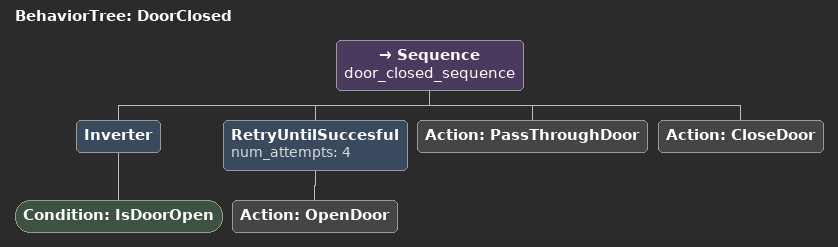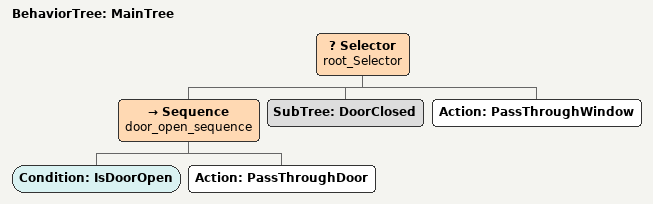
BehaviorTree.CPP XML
<?xml version="1.0"?>
<root main_tree_to_execute="MainTree">
    <BehaviorTree ID="DoorClosed">
        <Sequence name="door_closed_sequence">
            <Inverter>
                <Condition ID="IsDoorOpen"/>
            </Inverter>
            <RetryUntilSuccesful num_attempts="4">
                <Action ID="OpenDoor"/>
            </RetryUntilSuccesful>
            <Action ID="PassThroughDoor"/>
            <Action ID="CloseDoor"/>
        </Sequence>
    </BehaviorTree>
    <BehaviorTree ID="MainTree">
        <Selector name="root_Selector">
            <Sequence name="door_open_sequence">
                <Condition ID="IsDoorOpen"/>
                <Action ID="PassThroughDoor"/>
            </Sequence>
            <SubTree ID="DoorClosed"/>
            <Action ID="PassThroughWindow"/>
        </Selector>
    </BehaviorTree>
</root>
